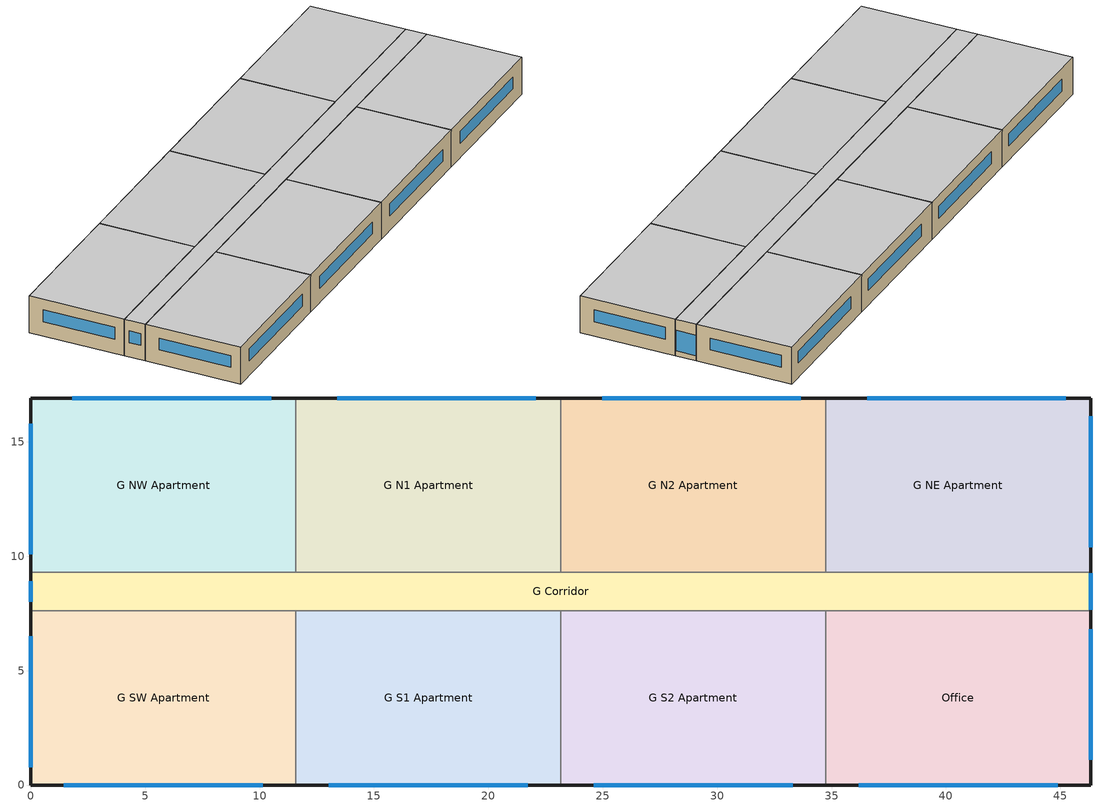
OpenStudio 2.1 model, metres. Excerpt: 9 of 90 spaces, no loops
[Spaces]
G S1 Apartment
 floor ground: 23.16,7.62 23.16,0 11.58,0 11.58,7.62 z0
 wall outside: 11.58,0 23.16,0 z0:3.05
 wall to G S2 Apartment: 23.16,0 23.16,7.62 z0:3.05
 wall to G Corridor: 23.16,7.62 11.58,7.62 z0:3.05
 wall to G SW Apartment: 11.58,7.62 11.58,0 z0:3.05
 window: 13.03,0 21.72,0 z1.19:2.17
 ceiling to F2 S1 Apartment: 23.16,0 23.16,7.62 11.58,7.62 11.58,0 z3.05
Office
 floor ground: 46.33,7.62 46.33,0 34.75,0 34.75,7.62 z0
 wall outside: 34.75,0 46.33,0 46.33,7.62 z0:3.05
 wall to G S2 Apartment: 34.75,7.62 34.75,0 z0:3.05
 wall to G Corridor: 46.33,7.62 34.75,7.62 z0:3.05
 window: 36.19,0 44.88,0 / 46.33,1.1 46.33,6.81 z1.19:2.17
 ceiling to F2 SE Apartment: 46.33,0 46.33,7.62 34.75,7.62 34.75,0 z3.05
G S2 Apartment
 floor ground: 34.75,7.62 34.75,0 23.16,0 23.16,7.62 z0
 wall outside: 23.16,0 34.75,0 z0:3.05
 wall to G Corridor: 34.75,7.62 23.16,7.62 z0:3.05
 window: 24.61,0 33.3,0 z1.19:2.17
 ceiling to F2 S2 Apartment: 34.75,0 34.75,7.62 23.16,7.62 23.16,0 z3.05
G Corridor
 floor ground: 46.33,9.3 46.33,7.62 0,7.62 0,9.3 z0
 wall outside: 46.33,7.62 46.33,9.3 / 0,9.3 0,7.62 z0:3.05
 wall to G NW Apartment: 11.58,9.3 0,9.3 z0:3.05
 wall to G NE Apartment: 46.33,9.3 34.75,9.3 z0:3.05
 wall to G N1 Apartment: 23.16,9.3 11.58,9.3 z0:3.05
 wall to G SW Apartment: 0,7.62 11.58,7.62 z0:3.05
 wall to G N2 Apartment: 34.75,9.3 23.16,9.3 z0:3.05
 window: 46.33,7.67 46.33,9.25 z0.41:2.13; 0,8.91 0,8 z1.19:2.17
 ceiling to F2 Corridor: 46.33,7.62 46.33,9.3 0,9.3 0,7.62 z3.05
G NW Apartment
 floor ground: 11.58,16.92 11.58,9.3 0,9.3 0,16.92 z0
 wall outside: 11.58,16.92 0,16.92 0,9.3 z0:3.05
 wall to G N1 Apartment: 11.58,9.3 11.58,16.92 z0:3.05
 window: 0,15.8 0,10.08 / 10.5,16.92 1.81,16.92 z1.19:2.17
 ceiling to F2 NW Apartment: 11.58,9.3 11.58,16.92 0,16.92 0,9.3 z3.05
G N1 Apartment
 floor ground: 23.16,16.92 23.16,9.3 11.58,9.3 11.58,16.92 z0
 wall outside: 23.16,16.92 11.58,16.92 z0:3.05
 wall to G N2 Apartment: 23.16,9.3 23.16,16.92 z0:3.05
 window: 22.08,16.92 13.4,16.92 z1.19:2.17
 ceiling to F2 N1 Apartment: 23.16,9.3 23.16,16.92 11.58,16.92 11.58,9.3 z3.05
G N2 Apartment
 floor ground: 34.75,16.92 34.75,9.3 23.16,9.3 23.16,16.92 z0
 wall outside: 34.75,16.92 23.16,16.92 z0:3.05
 wall to G NE Apartment: 34.75,9.3 34.75,16.92 z0:3.05
 window: 33.66,16.92 24.98,16.92 z1.19:2.17
 ceiling to F2 N2 Apartment: 34.75,9.3 34.75,16.92 23.16,16.92 23.16,9.3 z3.05
G NE Apartment
 floor ground: 46.33,16.92 46.33,9.3 34.75,9.3 34.75,16.92 z0
 wall outside: 46.33,9.3 46.33,16.92 34.75,16.92 z0:3.05
 window: 46.33,10.4 46.33,16.11 / 45.25,16.92 36.56,16.92 z1.19:2.17
 ceiling to F2 NE Apartment: 46.33,9.3 46.33,16.92 34.75,16.92 34.75,9.3 z3.05
G SW Apartment
 floor ground: 11.58,7.62 11.58,0 0,0 0,7.62 z0
 wall outside: 0,7.62 0,0 11.58,0 z0:3.05
 window: 0,6.5 0,0.79 / 1.45,0 10.13,0 z1.19:2.17
 ceiling to F2 SW Apartment: 11.58,0 11.58,7.62 0,7.62 0,0 z3.05
[Schedule:Ruleset]
Name | Default Day Schedule
NECB-A-Occupancy | NECB-A-Occupancy Default
NECB-A-Lighting | NECB-A-Lighting Default
NECB-A-Electric-Equipment | NECB-A-Electric-Equipment Default
NECB-A-Thermostat Setpoint-Heating | NECB-A-Thermostat Setpoint-Heating Default
NECB-A-Thermostat Setpoint-Cooling | NECB-A-Thermostat Setpoint-Cooling Default
[Schedule:Day]
NECB-A-Occupancy Default; NECB-A-Occupancy Default|Wkdy Day: 7, 0, 0, 8, 0, 0.1, 9, 0, 0.7, 12, 0, 0.9, 14, 0, 0.5, 17, 0, 0.9, 18, 0, 0.7, 19, 0, 0.3, 23, 0, 0.1, 24, 0, 0
NECB-A-Occupancy Sat Day; NECB-A-Occupancy Sun|Hol Day: 24, 0, 0
NECB-A-Lighting Default; NECB-A-Lighting Default|Wkdy Day: 7, 0, 0.05, 8, 0, 0.3, 9, 0, 0.8, 17, 0, 0.9, 18, 0, 0.8, 19, 0, 0.5, 21, 0, 0.3, 23, 0, 0.1, 24, 0, 0.05
NECB-A-Lighting Sat Day; NECB-A-Lighting Sun|Hol Day: 24, 0, 0.05
NECB-A-Electric-Equipment Default; NECB-A-Electric-Equipment Default|Wkdy Day: 7, 0, 0.2, 8, 0, 0.3, 9, 0, 0.8, 18, 0, 0.9, 19, 0, 0.5, 21, 0, 0.3, 24, 0, 0.2
NECB-A-Electric-Equipment Sat Day; NECB-A-Electric-Equipment Sun|Hol Day: 24, 0, 0.2
NECB-A-Thermostat Setpoint-Heating Default; NECB-A-Thermostat Setpoint-Heating Default|Wkdy Day: 6, 0, 18, 7, 0, 20, 21, 0, 22, 24, 0, 18
NECB-A-Thermostat Setpoint-Heating Sat Day; NECB-A-Thermostat Setpoint-Heating Sun|Hol Day: 24, 0, 18
NECB-A-Thermostat Setpoint-Cooling Default; NECB-A-Thermostat Setpoint-Cooling Default|Wkdy Day: 6, 0, 35, 21, 0, 24, 24, 0, 35
NECB-A-Thermostat Setpoint-Cooling Sat Day; NECB-A-Thermostat Setpoint-Cooling Sun|Hol Day: 24, 0, 35
[Schedule:Rule] Date Specification Type=DateRange; Start Month=1; Start Day=1; End Month=12; End Day=31
Name | Schedule Ruleset | Rule Order | Day Schedule | Apply Monday | Apply Tuesday | Apply Wednesday | Apply Thursday | Apply Friday | Apply Saturday | Apply Sunday
Schedule Rule 17 | NECB-A-Occupancy | 2 | NECB-A-Occupancy Default|Wkdy Day | Yes | Yes | Yes | Yes | Yes
Schedule Rule 18 | NECB-A-Occupancy | 1 | NECB-A-Occupancy Sat Day |  |  |  |  |  | Yes
Schedule Rule 19 | NECB-A-Occupancy | 0 | NECB-A-Occupancy Sun|Hol Day |  |  |  |  |  |  | Yes
Schedule Rule 20 | NECB-A-Lighting | 2 | NECB-A-Lighting Default|Wkdy Day | Yes | Yes | Yes | Yes | Yes
Schedule Rule 21 | NECB-A-Lighting | 1 | NECB-A-Lighting Sat Day |  |  |  |  |  | Yes
Schedule Rule 22 | NECB-A-Lighting | 0 | NECB-A-Lighting Sun|Hol Day |  |  |  |  |  |  | Yes
Schedule Rule 23 | NECB-A-Electric-Equipment | 2 | NECB-A-Electric-Equipment Default|Wkdy Day | Yes | Yes | Yes | Yes | Yes
Schedule Rule 24 | NECB-A-Electric-Equipment | 1 | NECB-A-Electric-Equipment Sat Day |  |  |  |  |  | Yes
Schedule Rule 25 | NECB-A-Electric-Equipment | 0 | NECB-A-Electric-Equipment Sun|Hol Day |  |  |  |  |  |  | Yes
Schedule Rule 26 | NECB-A-Thermostat Setpoint-Heating | 2 | NECB-A-Thermostat Setpoint-Heating Default|Wkdy Day | Yes | Yes | Yes | Yes | Yes
Schedule Rule 27 | NECB-A-Thermostat Setpoint-Heating | 1 | NECB-A-Thermostat Setpoint-Heating Sat Day |  |  |  |  |  | Yes
Schedule Rule 28 | NECB-A-Thermostat Setpoint-Heating | 0 | NECB-A-Thermostat Setpoint-Heating Sun|Hol Day |  |  |  |  |  |  | Yes
Schedule Rule 29 | NECB-A-Thermostat Setpoint-Cooling | 2 | NECB-A-Thermostat Setpoint-Cooling Default|Wkdy Day | Yes | Yes | Yes | Yes | Yes
Schedule Rule 30 | NECB-A-Thermostat Setpoint-Cooling | 1 | NECB-A-Thermostat Setpoint-Cooling Sat Day |  |  |  |  |  | Yes
Schedule Rule 31 | NECB-A-Thermostat Setpoint-Cooling | 0 | NECB-A-Thermostat Setpoint-Cooling Sun|Hol Day |  |  |  |  |  |  | Yes
